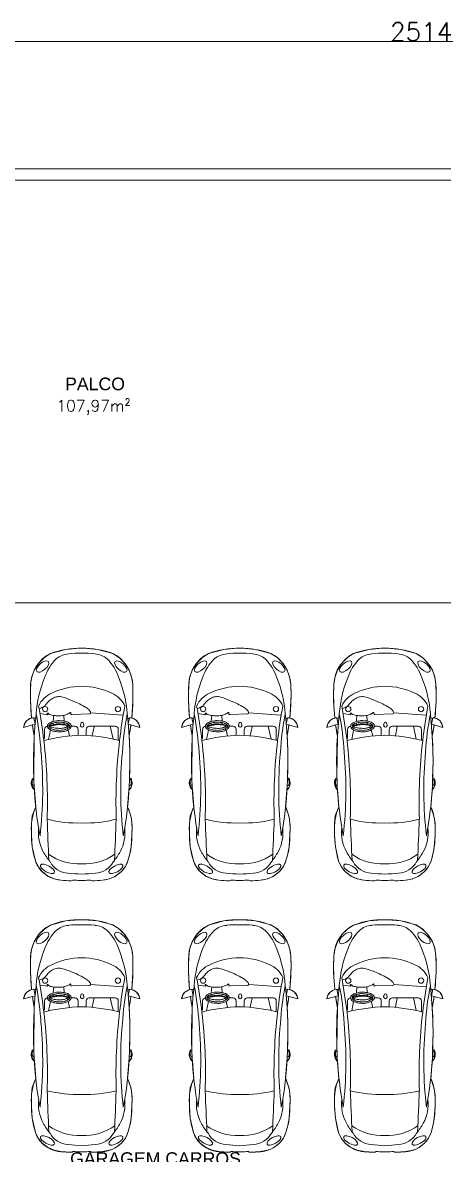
# Model space of a CAD drawing. Header units: metres. Extents: x 1 to 114, y -6 to 62.
# Drawn here: x 51.69 to 59.1, y 42.18 to 62.13 of the extents above; entities that cross this region are included whole.
import ezdxf

# ---------------------------------------------------------------- set-up
doc = ezdxf.new("R2010")
doc.units = ezdxf.units.M
for name, color, linetype, lineweight in [('AL_MOBILIARIO', 7, 'Continuous', 5), ('ARQ-COTA-50', 7, 'Continuous', 5), ('ARQ-ELEV6', 7, 'Continuous', 5), ('ARQ-PAR', 7, 'Continuous', 5), ('ARQ-TEXTO-AMBIENTES-50', 7, 'Continuous', 5), ('ARQ-TEXTO-EQUIPO-50', 7, 'Continuous', 5)]:
    doc.layers.add(name, color=color, linetype=linetype, lineweight=lineweight)
doc.layers.add('ARQ_1100_BASE_TÉRREO_GARAGEM_dwg', color=7, linetype='Continuous', lineweight=5, true_color=0x767676)
doc.styles.add('RomanS', font='romans__.ttf', dxfattribs={"height": 0.32})
doc.styles.add('RomanS_2', font='romans__.ttf', dxfattribs={"height": 0.200498})
doc.styles.add('SansSerif', font='sanss___.ttf', dxfattribs={"height": 0.222776})

# ---------------------------------------------------------------- blocks, each defined once
blk = doc.blocks.new('ARQ_1100_BASE_TÉRREO_GARAGEM_dwg_car5p-4197723-PLANTA BAIXA GERAL')
at = {"layer": 'AL_MOBILIARIO', "color": 253, "true_color": 0xaaaaaa}
for p, q in [((54.351, -35.179), (54.367, -35.211)), ((54.418, -35.421), (54.44, -35.285)), ((54.149, -35.47), (53.984, -35.436)), ((54.161, -35.365), (54, -35.365)), ((54.206, -35.482), (54.176, -35.476)), ((54.244, -35.528), (54.227, -35.441)), ((54.251, -35.701), (54.227, -35.809)), ((54.242, -35.515), (54.276, -35.518)), ((54.303, -35.52), (54.409, -35.529)), ((54.308, -35.71), (54.407, -35.705)), ((54.154, -35.782), (54.045, -35.806)), ((54.215, -35.903), (54.215, -35.837)), ((54.248, -35.713), (54.282, -35.711)), ((54.433, -36.162), (54.425, -35.85)), ((54.161, -36.099), (54.055, -36.099)), ((54.056, -35.958), (54.161, -35.958)), ((54.231, -35.999), (54.262, -36.005)), ((54.231, -36.06), (54.262, -36.054)), ((54.213, -36.24), (54.048, -36.205)), ((54.215, -36.61), (54.215, -36.153)), ((54.409, -36.751), (54.45, -36.177)), ((53.97, -36.665), (54.161, -36.665)), ((54.215, -36.524), (53.991, -36.574)), ((54.351, -36.862), (54.367, -36.829))]:
    blk.add_line(p, q, dxfattribs=at)
at = {"layer": 'AL_MOBILIARIO', "color": 253, "true_color": 0xaaaaaa, "flags": 128}
blk.add_lwpolyline([(53.102, -35.186), (52.795, -35.211), (52.636, -35.145), (52.503, -35.136), (52.302, -35.134), (52.093, -35.149), (51.844, -35.205), (51.743, -35.252), (51.656, -35.321), (51.582, -35.415), (51.528, -35.533), (51.505, -35.65), (51.493, -35.833), (51.504, -35.866), (51.5, -36.02), (51.505, -36.173), (51.494, -36.205), (51.504, -36.387), (51.528, -36.511), (51.55, -36.567), (51.58, -36.622), (51.656, -36.72), (51.743, -36.789), (51.844, -36.835), (52.009, -36.878), (52.093, -36.892), (52.302, -36.906), (52.421, -36.908), (52.504, -36.905), (52.577, -36.895), (52.653, -36.88), (52.798, -36.828), (53.092, -36.852), (53.144, -36.892), (53.208, -36.908), (53.27, -36.9), (53.296, -36.888), (53.306, -36.861), (53.582, -36.869), (53.804, -36.866), (54.039, -36.856), (54.239, -36.888), (54.196, -37.043), (54.258, -37.026), (54.315, -36.987), (54.353, -36.93), (54.359, -36.902), (54.659, -36.922), (54.774, -36.924), (54.958, -36.92), (55.089, -36.899), (55.218, -36.851), (55.331, -36.78), (55.387, -36.723), (55.423, -36.689), (55.5, -36.571), (55.572, -36.3), (55.591, -36.065), (55.591, -35.975), (55.572, -35.741), (55.499, -35.47), (55.431, -35.368), (55.331, -35.263), (55.217, -35.19), (55.092, -35.143), (54.958, -35.121), (54.774, -35.117), (54.659, -35.118), (54.361, -35.138), (54.352, -35.11), (54.315, -35.054), (54.261, -35.015), (54.196, -34.997), (54.239, -35.153), (54.039, -35.185), (53.304, -35.176), (53.295, -35.153), (53.273, -35.141), (53.217, -35.131), (53.177, -35.137)], close=True, dxfattribs=at)
for points in [[(54.367, -35.175), (54.253, -35.2), (54.196, -34.997)], [(54.232, -35.529), (54.215, -35.442), (54.215, -35.465)], [(54.239, -35.702), (54.215, -35.81), (54.215, -35.768), (54.182, -35.776)], [(54.367, -36.865), (54.253, -36.84), (54.196, -37.043)]]:
    blk.add_lwpolyline(points, dxfattribs=at)
at = {"layer": 'AL_MOBILIARIO', "color": 253, "true_color": 0xaaaaaa}
for centre, radius, start, end in [((54.18, -35.184), 0.187, 2.5895, 85.1642), ((51.984, -35.645), 0.461, 107.6667, 135.3654), ((52.302, -36.644), 1.509, 88.2419, 107.6667), ((52.34, -35.956), 0.699, 83.0468, 118.6215), ((53.463, -41.397), 6.222, 92.6645, 100.8935), ((53.106, -27.987), 7.346, 263.6037, 275.1155), ((52.421, -36.059), 0.927, 66.1695, 94.4524), ((53.217, -35.299), 0.167, 70.422, 137.6815), ((53.194, -35.175), 0.0208, 117.3553, 198.6953), ((53.582, -42.914), 7.743, 83.6862, 93.0174), ((53.217, -35.221), 0.072, 86.3517, 116.7819), ((53.229, -35.293), 0.144, 74.075, 92.8953), ((53.265, -35.165), 0.0111, 290.9563, 74.075), ((53.269, -35.176), 0.0346, 358.953, 82.653), ((53.485, -30.452), 4.859, 273.2586, 281.2572), ((52.788, -25.565), 9.859, 276.8538, 280.432), ((54.774, -39.117), 4, 97.6796, 100.5813), ((54.774, -39.117), 4, 87.3617, 95.9207), ((54.287, -37.287), 2.074, 67.7656, 85.955), ((54.402, -35.654), 0.428, 22.2685, 66.4568), ((54.923, -35.769), 0.649, 27.4706, 86.8958), ((52.021, -35.688), 0.518, 134.8156, 176.2091), ((52.014, -35.801), 0.386, 118.5377, 176.7022), ((52.713, -35.972), 0.923, 144.5605, 182.9807), ((52.535, -36.313), 1.106, 118.6215, 129.6583), ((54.975, -101.77), 66.401, 92.06958, 92.69392), ((54.64, -35.944), 2.13, 165.5498, 182.063), ((52.882, -26.178), 9.239, 268.1085, 276.7269), ((51.036, -36.108), 3.024, 1.6629, 14.4466), ((54.161, -35.419), 0.0544, 360, 90), ((53.724, -36.02), 1.197, 359.966, 26.1842), ((54.802, -36.174), 0.851, 45.0395, 71.5127), ((54.158, -35.975), 1.433, 358.203, 20.657), ((53.045, -35.836), 1.552, 173.2716, 179.9906), ((55.125, -35.814), 0.368, 3.5765, 41.0654), ((51.594, -35.818), 0.102, 189.8044, 208.967), ((52.413, -35.992), 0.914, 174.1186, 181.7543), ((50.991, -35.875), 0.514, 357.37, 0.8403), ((66.888, -37.095), 15.317, 175.0732, 175.9774), ((54.161, -35.903), 0.0544, 270, 0), ((54.009, -35.979), 1.496, 358.4023, 7.2064), ((52.413, -36.048), 0.914, 178.2457, 185.8814), ((66.888, -34.946), 15.317, 184.0226, 184.9268), ((52.713, -36.068), 0.923, 177.0193, 215.4395), ((54.64, -36.097), 2.13, 177.937, 194.4502), ((51.036, -35.932), 3.024, 345.5534, 358.3371), ((54.161, -36.153), 0.0544, 0, 90), ((54.231, -36.03), 0.0305, 67.3801, 292.6199), ((54.262, -36.03), 0.0244, 270, 90), ((53.724, -36.021), 1.197, 333.8158, 0.034), ((54.009, -36.062), 1.496, 352.7936, 1.5977), ((54.158, -36.065), 1.433, 339.343, 1.797), ((51.594, -36.222), 0.102, 151.033, 170.1956), ((53.045, -36.205), 1.552, 180.0094, 186.7284), ((50.991, -36.165), 0.514, 359.1597, 2.63), ((52.014, -36.239), 0.386, 183.2978, 241.4623), ((55.125, -36.227), 0.368, 318.9346, 356.4235), ((52.021, -36.352), 0.518, 183.7909, 225.1844), ((54.802, -35.866), 0.851, 288.4873, 314.9605), ((52.535, -35.727), 1.106, 230.3417, 241.3785), ((54.975, 29.73), 66.401, 267.30608, 267.93042), ((52.34, -36.084), 0.699, 241.3785, 276.9532), ((52.882, -45.863), 9.239, 83.2731, 91.8915), ((52.788, -46.476), 9.859, 79.568, 83.1462), ((54.161, -36.61), 0.0544, 270, 360), ((54.287, -34.754), 2.074, 274.045, 292.2344), ((54.402, -36.387), 0.428, 293.5432, 337.7315), ((54.923, -36.271), 0.649, 273.1042, 332.5294), ((51.984, -36.396), 0.461, 224.6346, 252.3333), ((52.302, -35.397), 1.509, 252.3333, 271.7581), ((53.106, -44.053), 7.346, 84.8845, 96.3963), ((53.463, -30.643), 6.222, 259.1065, 267.3355), ((52.421, -35.982), 0.927, 265.5476, 293.8305), ((53.217, -36.742), 0.167, 222.3185, 289.578), ((53.194, -36.865), 0.0208, 161.3047, 242.6447), ((53.582, -29.126), 7.743, 266.9826, 276.3138), ((53.217, -36.819), 0.072, 243.2181, 273.6483), ((53.229, -36.747), 0.144, 267.1047, 285.925), ((53.265, -36.875), 0.0111, 285.925, 69.0437), ((53.269, -36.865), 0.0346, 277.347, 1.047), ((53.485, -41.588), 4.859, 78.7428, 86.7414), ((54.774, -32.924), 4, 259.4187, 262.3204), ((54.18, -36.857), 0.187, 274.8358, 357.4105), ((54.774, -32.924), 4, 264.0793, 272.6383)]:
    blk.add_arc(centre, radius, start, end, dxfattribs=at)
for centre, major_axis, ratio in [((51.702, -35.417), (0.067, 0.121), 0.405921), ((55.269, -35.331), (-0.09, 0.102), 0.463754), ((54.519, -35.376), (0, 0.0467), 0.983266), ((51.702, -36.623), (-0.067, 0.121), 0.405921), ((54.519, -36.659), (0, 0.0467), 0.983266), ((55.269, -36.71), (0.09, 0.102), 0.463754)]:
    blk.add_ellipse(centre, major_axis=major_axis, ratio=ratio, dxfattribs=at)
for points, knots in [([(54.433, -36.162), (54.436, -36.169), (54.458, -36.187), (54.506, -36.15), (54.545, -36.103), (54.591, -36.023), (54.646, -35.909), (54.695, -35.783), (54.74, -35.667), (54.741, -35.569), (54.7, -35.488), (54.648, -35.426), (54.592, -35.387), (54.559, -35.347), (54.543, -35.32), (54.528, -35.269)], [0, 0, 0, 0, 0.527288, 1.647451, 3.487558, 5.099073, 7.968657, 12.238313, 14.475187, 16.613757, 18.744202, 20.639343, 22.223389, 23.452731, 24.286529, 24.286529, 24.286529, 24.286529]), ([(54.125, -35.548), (54.127, -35.537), (54.134, -35.506), (54.151, -35.461), (54.179, -35.425), (54.209, -35.413), (54.232, -35.418), (54.252, -35.425), (54.267, -35.448), (54.295, -35.487), (54.311, -35.573), (54.321, -35.608), (54.306, -35.717), (54.309, -35.703)], [0.4538655, 0.4538655, 0.4538655, 0.4538655, 0.4843001, 0.541515, 0.5817687, 0.6060665, 0.6262474, 0.6436722, 0.6634686, 0.6988791, 0.7758465, 0.8696394, 0.907731, 0.907731, 0.907731, 0.907731]), ([(54.152, -35.547), (54.154, -35.537), (54.156, -35.527), (54.162, -35.506), (54.167, -35.495), (54.174, -35.479), (54.177, -35.473), (54.184, -35.462), (54.188, -35.457), (54.194, -35.45), (54.198, -35.448), (54.204, -35.444), (54.208, -35.442), (54.212, -35.442), (54.213, -35.442), (54.217, -35.442), (54.219, -35.442), (54.224, -35.444), (54.227, -35.444), (54.232, -35.446), (54.233, -35.447), (54.234, -35.448), (54.234, -35.448), (54.235, -35.448), (54.236, -35.449), (54.238, -35.452), (54.24, -35.454), (54.244, -35.46), (54.246, -35.462), (54.249, -35.467), (54.251, -35.47), (54.255, -35.477), (54.258, -35.481), (54.263, -35.49), (54.265, -35.495), (54.269, -35.505), (54.27, -35.511), (54.275, -35.527), (54.278, -35.539), (54.282, -35.557), (54.283, -35.563), (54.285, -35.575), (54.286, -35.58), (54.289, -35.594), (54.29, -35.603), (54.29, -35.622), (54.289, -35.629), (54.288, -35.642), (54.288, -35.648), (54.286, -35.669), (54.283, -35.688), (54.282, -35.699), (54.282, -35.701), (54.282, -35.703), (54.282, -35.704), (54.282, -35.705), (54.282, -35.705), (54.282, -35.705)], [11.730666, 11.730666, 11.730666, 11.730666, 12.495263, 12.495263, 13.409896, 13.409896, 13.929088, 13.929088, 14.44828, 14.44828, 14.909885, 14.909885, 15.371489, 15.371489, 15.62524, 15.62524, 15.87899, 15.87899, 16.120875, 16.120875, 16.36276, 16.36276, 16.51635, 16.51635, 16.669941, 16.669941, 16.921521, 16.921521, 17.136676, 17.136676, 17.351831, 17.351831, 17.782142, 17.782142, 18.204974, 18.204974, 18.627807, 18.627807, 19.473473, 19.473473, 19.978923, 19.978923, 20.484372, 20.484372, 21.475119, 21.475119, 21.859144, 21.859144, 22.162884, 22.162884, 22.770362, 22.770362, 22.900493, 22.900493, 22.951221, 22.951221, 22.964298, 22.964298, 22.964298, 22.964298]), ([(54.221, -35.782), (54.22, -35.779), (54.218, -35.777), (54.213, -35.769), (54.21, -35.764), (54.203, -35.753), (54.2, -35.747), (54.194, -35.735), (54.192, -35.728), (54.188, -35.715), (54.186, -35.707), (54.182, -35.685), (54.18, -35.67), (54.178, -35.638), (54.179, -35.623), (54.181, -35.576), (54.185, -35.545), (54.197, -35.504), (54.201, -35.493), (54.209, -35.477), (54.212, -35.471), (54.216, -35.463), (54.218, -35.462), (54.219, -35.46)], [5.596292, 5.596292, 5.596292, 5.596292, 5.808816, 5.808816, 6.216879, 6.216879, 6.778716, 6.778716, 7.350371, 7.350371, 7.922025, 7.922025, 9.065335, 9.065335, 10.208644, 10.208644, 12.495263, 12.495263, 13.409896, 13.409896, 13.929088, 13.929088, 14.118229, 14.118229, 14.118229, 14.118229]), ([(54.418, -35.421), (54.423, -35.419), (54.429, -35.413), (54.447, -35.409), (54.448, -35.419), (54.447, -35.426), (54.44, -35.434), (54.429, -35.443), (54.42, -35.465), (54.408, -35.507), (54.4, -35.581), (54.4, -35.658), (54.413, -35.731), (54.436, -35.775), (54.445, -35.811), (54.463, -35.819), (54.457, -35.825), (54.45, -35.828), (54.441, -35.827), (54.433, -35.83), (54.42, -35.827), (54.425, -35.843), (54.425, -35.85)], [0, 0, 0, 0, 0.0138597, 0.0278304, 0.0329137, 0.0379971, 0.0465756, 0.0592704, 0.0762214, 0.1105991, 0.1789801, 0.2766959, 0.3173629, 0.3800771, 0.4110544, 0.4160421, 0.4210284, 0.4277212, 0.4387433, 0.4448131, 0.4508005, 0.4694463, 0.4694463, 0.4694463, 0.4694463]), ([(54.309, -35.703), (54.311, -35.689), (54.298, -35.768), (54.28, -35.79), (54.252, -35.829), (54.22, -35.839), (54.186, -35.833), (54.163, -35.794), (54.13, -35.744), (54.117, -35.673), (54.118, -35.605), (54.122, -35.565), (54.125, -35.548)], [0, 0, 0, 0, 0.03969, 0.089634, 0.13125, 0.1542862, 0.1797268, 0.2207266, 0.2680991, 0.3447665, 0.4095645, 0.4538655, 0.4538655, 0.4538655, 0.4538655]), ([(54.282, -35.705), (54.281, -35.71), (54.28, -35.715), (54.278, -35.726), (54.276, -35.732), (54.272, -35.749), (54.27, -35.756), (54.265, -35.765), (54.263, -35.768), (54.259, -35.775), (54.257, -35.777), (54.251, -35.785), (54.246, -35.792), (54.239, -35.8), (54.236, -35.802), (54.231, -35.806), (54.229, -35.807), (54.225, -35.809), (54.223, -35.81), (54.217, -35.81), (54.213, -35.81), (54.208, -35.809), (54.207, -35.808), (54.204, -35.807), (54.202, -35.805), (54.197, -35.8), (54.194, -35.796), (54.189, -35.787), (54.185, -35.781), (54.179, -35.771), (54.176, -35.766), (54.169, -35.755), (54.166, -35.749), (54.16, -35.737), (54.157, -35.73), (54.153, -35.717), (54.152, -35.71), (54.147, -35.688), (54.146, -35.672), (54.144, -35.641), (54.144, -35.625), (54.146, -35.589), (54.148, -35.568), (54.152, -35.547)], [0.497033, 0.497033, 0.497033, 0.497033, 0.723444, 0.723444, 0.974636, 0.974636, 1.50964, 1.50964, 2.044645, 2.044645, 2.271061, 2.271061, 2.862376, 2.862376, 3.217654, 3.217654, 3.537253, 3.537253, 3.856852, 3.856852, 4.368613, 4.368613, 4.584627, 4.584627, 4.99269, 4.99269, 5.400753, 5.400753, 5.808816, 5.808816, 6.216879, 6.216879, 6.778716, 6.778716, 7.350371, 7.350371, 7.922025, 7.922025, 9.065335, 9.065335, 10.208644, 10.208644, 11.730666, 11.730666, 11.730666, 11.730666]), ([(54.232, -35.529), (54.234, -35.536), (54.236, -35.543), (54.239, -35.557), (54.24, -35.563), (54.242, -35.575), (54.244, -35.58), (54.246, -35.594), (54.247, -35.603), (54.247, -35.622), (54.246, -35.629), (54.245, -35.642), (54.245, -35.648), (54.243, -35.669), (54.241, -35.688), (54.239, -35.699), (54.239, -35.7), (54.239, -35.702)], [18.939067, 18.939067, 18.939067, 18.939067, 19.473473, 19.473473, 19.978923, 19.978923, 20.484372, 20.484372, 21.475119, 21.475119, 21.859144, 21.859144, 22.162884, 22.162884, 22.770362, 22.770362, 22.871566, 22.871566, 22.871566, 22.871566]), ([(54.244, -35.528), (54.246, -35.535), (54.248, -35.542), (54.251, -35.556), (54.252, -35.562), (54.254, -35.574), (54.256, -35.579), (54.258, -35.593), (54.259, -35.602), (54.259, -35.621), (54.258, -35.628), (54.257, -35.641), (54.257, -35.647), (54.255, -35.668), (54.253, -35.687), (54.251, -35.698), (54.251, -35.699), (54.251, -35.701)], [18.939067, 18.939067, 18.939067, 18.939067, 19.473473, 19.473473, 19.978923, 19.978923, 20.484372, 20.484372, 21.475119, 21.475119, 21.859144, 21.859144, 22.162884, 22.162884, 22.770362, 22.770362, 22.871566, 22.871566, 22.871566, 22.871566])]:
    blk.add_open_spline(points, degree=3, knots=knots, dxfattribs=at)
blk = doc.blocks.new('ARQ_1100_BASE_TÉRREO_GARAGEM_dwg-4178582-PLANTA BAIXA GERAL')
at = {"layer": 'ARQ-COTA-50', "color": 253, "true_color": 0xaaaaaa, "flags": 128}
blk.add_lwpolyline([(76.799, 61.796), (52.916, 61.796), (27.773, 61.796)], dxfattribs=at)
at = {"layer": 'ARQ-ELEV6', "color": 253, "true_color": 0xaaaaaa}
blk.add_line((42.386, 51.902), (26.886, 51.902), dxfattribs=at)
at = {"layer": 'ARQ-PAR', "color": 253, "true_color": 0xaaaaaa, "flags": 128}
for points in [[(42.586, 58.122), (42.586, 59.552), (29.369, 59.552)], [(42.386, 57.222), (42.386, 59.352), (29.386, 59.352), (27.952, 58.891), (26.886, 51.902), (25.8, 44.784), (0.2, 44.784)]]:
    blk.add_lwpolyline(points, dxfattribs=at)
at = {"rotation": 90}
for p in [(-1.721, -4.488), (1.063, -4.488), (3.62, -4.488), (-1.721, -9.274), (1.063, -9.274), (3.62, -9.274)]:
    blk.add_blockref('ARQ_1100_BASE_TÉRREO_GARAGEM_dwg_car5p-4197723-PLANTA BAIXA GERAL', p, dxfattribs=at)
at = {"layer": 'ARQ-COTA-50', "insert": (39.732, 62.13), "char_height": 0.32, "width": 1.48176, "attachment_point": 1, "line_spacing_factor": 0.983083, "style": 'RomanS'}
blk.add_mtext('2514', dxfattribs=at)
at = {"layer": 'ARQ-TEXTO-AMBIENTES-50', "attachment_point": 3, "line_spacing_factor": 0.957023, "style": 'SansSerif'}
for s, insert, char_height, width in [('PALCO', (35.062, 55.874), 0.2228, 1.23278), ('GARAGEM CARROS', (37.104, 42.219), 0.22278, 3.51188)]:
    blk.add_mtext(s, dxfattribs=dict(at, insert=insert, char_height=char_height, width=width))
at = {"layer": 'ARQ-TEXTO-EQUIPO-50', "insert": (33.852, 55.478), "char_height": 0.2005, "width": 1.75207, "attachment_point": 1, "line_spacing_factor": 0.983083, "style": 'RomanS_2'}
blk.add_mtext('107,97m²', dxfattribs=at)

msp = doc.modelspace()

# ---------------------------------------------------------------- block references
at = {"layer": 'ARQ_1100_BASE_TÉRREO_GARAGEM_dwg', "color": 253, "true_color": 0xaaaaaa}
msp.add_blockref('ARQ_1100_BASE_TÉRREO_GARAGEM_dwg-4178582-PLANTA BAIXA GERAL', (18.43, 0), dxfattribs=at)

doc.saveas('drawing.dxf')
